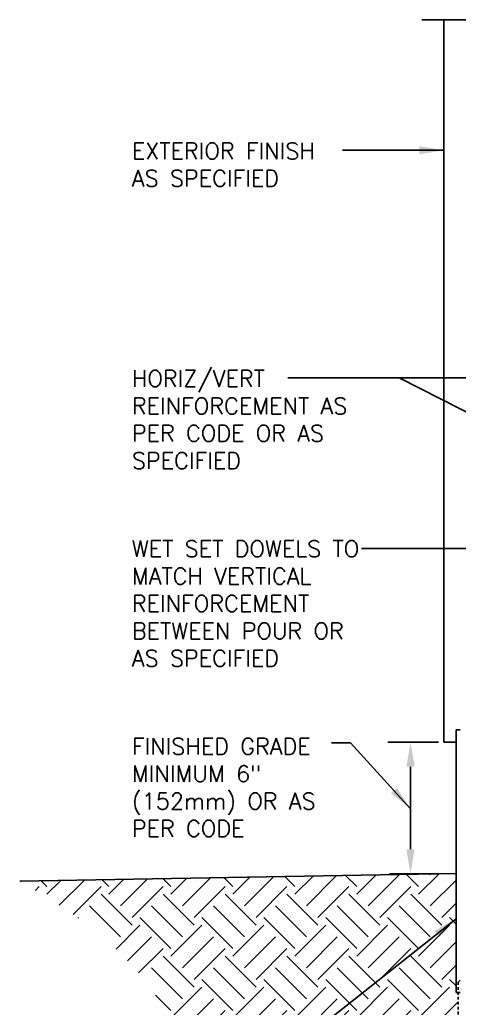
# Model space of a CAD drawing. Header units: inches. Extents: x 25.9 to 73.5, y -15 to 56.3.
# Drawn here: x 25.94 to 46, y 10.1 to 55.25 of the extents above; entities that cross this region are included whole.
import ezdxf

# ---------------------------------------------------------------- set-up
doc = ezdxf.new("R2010")
doc.units = ezdxf.units.IN
doc.header["$LTSCALE"] = 0.5
doc.header["$MEASUREMENT"] = 0
doc.linetypes.add('DASHED2', pattern=[0.375, 0.25, -0.125])
for name, color, linetype in [('HATCH', 12, 'Continuous'), ('LINE50', 5, 'Continuous'), ('LINE9', 9, 'Continuous'), ('TEXT', 4, 'Continuous')]:
    doc.layers.add(name, color=color, linetype=linetype)
doc.styles.add('DIM', font='romans.shx', dxfattribs={"width": 0.7})
doc.styles.add('ROMANS', font='romans.shx', dxfattribs={"height": 1.125})
doc.dimstyles.new('ext_12', dxfattribs={"dimscale": 12, "dimtxt": 0.09375, "dimasz": 0.09375, "dimexe": 0.09375, "dimexo": 0.0625, "dimgap": 0.0625, "dimtad": 1, "dimdec": 1, "dimzin": 3, "dimdsep": 46, "dimlunit": 4, "dimtxsty": 'DIM', "dimcen": 0.09, "dimdle": 0.09375, "dimclrt": 4, "dimadec": 0, "dimazin": 0, "dimtfac": 1, "dimtdec": 1, "dimtmove": 2, "dimatfit": 3, "dimfxl": 1, "dimfrac": 2, "dimtolj": 1, "dimtzin": 0, "dimarcsym": 0})

msp = doc.modelspace()

# ---------------------------------------------------------------- hatches: boundary and pattern name
at = {"layer": 'HATCH'}
h = msp.add_hatch(dxfattribs=at)
h.set_pattern_fill('EARTH', color=256, scale=8, angle=45, style=0)
h.set_pattern_definition([(45, (-53.785, -96.0661), (2e-16, 2.828427), [2, -2]), (45, (-54.3154, -95.5358), (2e-16, 2.828427), [2, -2]), (45, (-54.8457, -95.0055), (2e-16, 2.828427), [2, -2]), (135, (-54.8457, -94.652), (-2.828427, 4e-16), [2, -2]), (135, (-54.3154, -94.1216), (-2.828427, 4e-16), [2, -2]), (135, (-53.785, -93.5913), (-2.828427, 4e-16), [2, -2])])
edge = h.paths.add_edge_path()
edge.add_spline(control_points=[(36.933, 6.663), (39.952, 6.028), (42.594, 5.202), (44.132, 3.107), (44.52, 2.495)], knot_values=[15.477298, 15.477298, 15.477298, 15.477298, 21.162657, 23.307813, 23.307813, 23.307813, 23.307813], degree=3, periodic=0)
edge.add_line((44.52, 2.495), (45.301, 1.254))
edge.add_line((45.301, 1.254), (45.957, 1.254))
edge.add_line((45.957, 1.254), (45.957, 10.813))
edge.add_line((45.957, 10.813), (45.863, 10.813))
edge.add_line((45.863, 10.813), (45.863, 16.254))
edge.add_line((45.863, 16.254), (25.942, 15.906))
edge.add_spline(control_points=[(25.942, 15.906), (27.06, 15.244), (29.335, 13.896), (31.555, 11.647), (32.552, 10.081), (32.845, 9.558)], knot_values=[0, 0, 0, 0, 3.887421, 7.907558, 9.371794, 9.371794, 9.371794, 9.371794], degree=3, periodic=0)
edge.add_line((32.845, 9.558), (37.779, 9.558))
edge.add_line((37.779, 9.558), (37.779, 8.289))
edge.add_line((37.779, 8.289), (40.162, 8.289))
edge.add_line((40.162, 8.289), (40.162, 6.663))
edge.add_line((40.162, 6.663), (36.933, 6.663))

# ---------------------------------------------------------------- linework, layer by layer
at = {"layer": 'LINE50'}
msp.add_line((25.942, 15.906), (45.863, 16.254), dxfattribs=at)
at = {"layer": 'LINE9'}
for p, q in [((44.301, 55.254), (50.676, 55.254)), ((45.301, 55.254), (45.301, 22.254)), ((45.863, 10.813), (45.863, 22.813)), ((46.051, 22.813), (45.863, 22.813)), ((45.863, 22.254), (45.301, 22.254)), ((45.863, 10.813), (46.051, 10.813))]:
    msp.add_line(p, q, dxfattribs=at)
at = {"layer": 'LINE9', "linetype": 'DASHED2'}
for q in [(46.051, 11.389), (45.957, 1.254)]:
    msp.add_line((45.957, 11.295), q, dxfattribs=at)
at = {"layer": 'TEXT'}
for p, q in [((45.051, 22.254), (42.742, 22.254)), ((43.78, 21.129), (43.78, 17.365)), ((45.05, 16.24), (42.821, 16.24))]:
    msp.add_line(p, q, dxfattribs=at)
for points in [[(43.593, 21.129), (43.968, 21.129), (43.78, 22.254)], [(43.592, 17.365), (43.967, 17.365), (43.779, 16.24)]]:
    msp.add_solid(points, dxfattribs=at)

# ---------------------------------------------------------------- texts
at = {"layer": 'TEXT', "char_height": 0.75, "attachment_point": 4, "style": 'ROMANS'}
for s, insert, width in [('EXTERIOR FINISH\\PAS SPECIFIED', (31.06, 48.637), 11.74859), ('HORIZ/VERT REINFORCEMENT AS PER CODE OR AS SPECIFIED', (31.06, 36.99), 11.74859), ('WET SET DOWELS TO MATCH VERTICAL REINFORCEMENT BETWEEN POUR OR AS SPECIFIED', (31.06, 28.588), 11.74859), ('FINISHED GRADE MINIMUM 6" (152mm) OR AS PER CODE', (31.06, 20.186), 10.75183)]:
    msp.add_mtext(s, dxfattribs=dict(at, insert=insert, width=width))

# ---------------------------------------------------------------- leaders
at = {"layer": 'TEXT'}
for points, override in [([(45.301, 49.293), (40.674, 49.293)], {"dimtad": 0}), ([(51.676, 38.904), (43.258, 38.904), (38.183, 38.904)], {"dimgap": 0.0625, "dimtad": 0}), ([(52.232, 34.313), (43.258, 38.904), (38.183, 38.904)], {"dimgap": 0.0625, "dimtad": 0}), ([(50.171, 31.099), (41.538, 31.099)], {"dimtad": 0}), ([(45.863, 14.187), (38.869, 8.654), (37.306, 8.654)], {"dimgap": 0.0625, "dimtad": 0})]:
    msp.add_leader(points, dimstyle='ext_12', override=override, dxfattribs=at)
msp.add_leader([(43.78, 19.216), (41.038, 22.224), (40.178, 22.224)], dimstyle='ext_12', dxfattribs=at)

doc.saveas('drawing.dxf')
